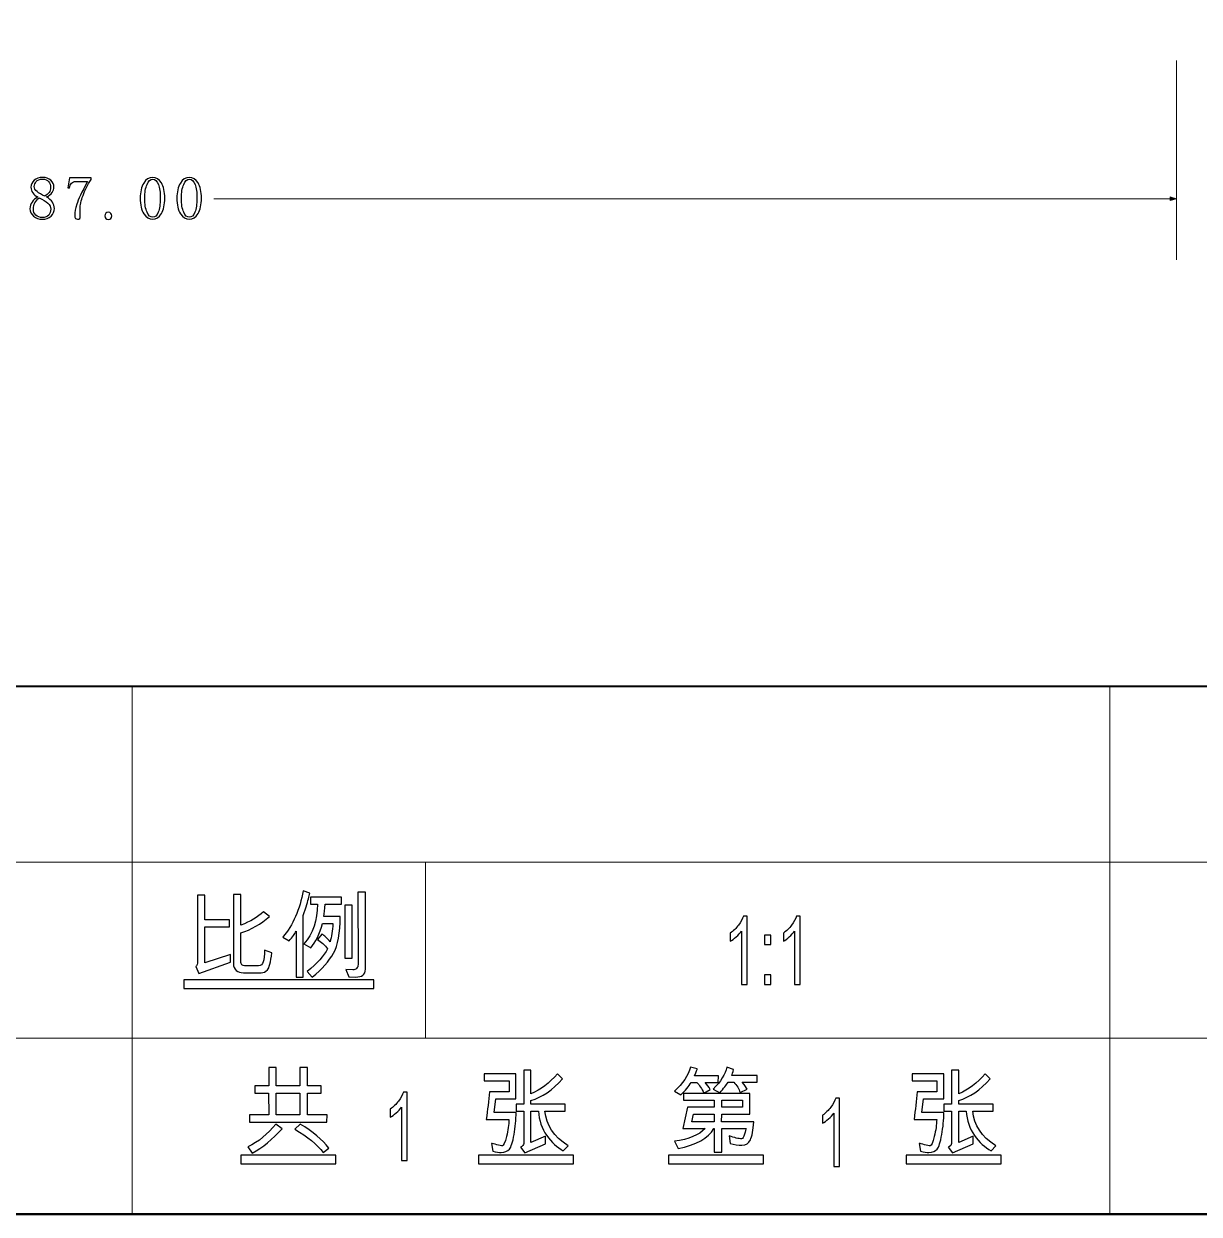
# Model space of a CAD drawing. Header units: millimetres. Extents: x -642 to 642, y -227 to 305.
# Drawn here: x 307.24 to 355.33, y -213.15 to -164.46 of the extents above; entities that cross this region are included whole.
import ezdxf

# ---------------------------------------------------------------- set-up
doc = ezdxf.new("R2010")
doc.units = ezdxf.units.MM
doc.header["$MEASUREMENT"] = 0
doc.layers.add('layer 1', color=7, linetype='Continuous')

msp = doc.modelspace()

# ---------------------------------------------------------------- hatches: boundary and pattern name
at = {"layer": 'layer 1', "true_color": 0xff0000}
h = msp.add_hatch(color=1, dxfattribs=at)
edge = h.paths.add_edge_path()
edge.add_spline(control_points=[(354.1383, -171.5417), (354.1383, -171.5417), (354.405, -171.6132), (354.405, -171.6132), (354.405, -171.6132), (354.1383, -171.6846), (354.1383, -171.6846), (354.1383, -171.6846), (354.1383, -171.5417), (354.1383, -171.5417)], knot_values=[0, 0, 0, 0, 0.3333333, 0.3333333, 0.3333333, 0.6666667, 0.6666667, 0.6666667, 1, 1, 1, 1], degree=3, periodic=1)

# ---------------------------------------------------------------- linework, layer by layer
at = {"layer": 'layer 1', "lineweight": 40}
msp.add_open_spline([(399.6741, 63.8482), (399.6741, 63.8482), (209.6741, 63.8482), (209.6741, 63.8482), (209.6741, 63.8482), (209.6741, -213.1518), (209.6741, -213.1518), (209.6741, -213.1518), (399.6741, -213.1518), (399.6741, -213.1518), (399.6741, -213.1518), (399.6741, 63.8482), (399.6741, 63.8482)], degree=3, knots=[0, 0, 0, 0, 0.25, 0.25, 0.25, 0.5, 0.5, 0.5, 0.75, 0.75, 0.75, 1, 1, 1, 1], dxfattribs=at)
at = {"layer": 'layer 1', "color": 1, "lineweight": 0}
for points in [[(354.405, -165.966), (354.405, -165.966), (354.405, -174.1132), (354.405, -174.1132)], [(354.405, -171.6132), (354.405, -171.6132), (315.0168, -171.6132), (315.0168, -171.6132)]]:
    msp.add_open_spline(points, degree=3, dxfattribs=at)
at = {"layer": 'layer 1', "color": 3}
for points, knots in [([(308.4129, -171.7598), (308.465, -171.8377), (308.4909, -171.9223), (308.4909, -172.0135), (308.4909, -172.1373), (308.4454, -172.2415), (308.3542, -172.326), (308.2629, -172.4106), (308.1425, -172.4531), (307.9929, -172.4531), (307.8563, -172.4531), (307.7388, -172.4106), (307.6413, -172.326), (307.5438, -172.2415), (307.4946, -172.1435), (307.4946, -172.0331), (307.4946, -171.9223), (307.5225, -171.8281), (307.5779, -171.7498), (307.6329, -171.6719), (307.7129, -171.6035), (307.8171, -171.5448), (307.7259, -171.4994), (307.6559, -171.4423), (307.6071, -171.374), (307.5584, -171.3056), (307.5338, -171.229), (307.5338, -171.1444), (307.5338, -171.0335), (307.5763, -170.9394), (307.6609, -170.861), (307.7454, -170.7831), (307.8625, -170.744), (308.0125, -170.744), (308.1492, -170.744), (308.2596, -170.7831), (308.3442, -170.861), (308.4292, -170.9394), (308.4713, -171.0335), (308.4713, -171.1444), (308.4713, -171.2227), (308.4471, -171.2956), (308.3979, -171.364), (308.3492, -171.4323), (308.2729, -171.4927), (308.1688, -171.5448), (308.2792, -171.6098), (308.3609, -171.6815), (308.4129, -171.7598)], [0, 0, 0, 0, 0.0625, 0.0625, 0.0625, 0.125, 0.125, 0.125, 0.1875, 0.1875, 0.1875, 0.25, 0.25, 0.25, 0.3125, 0.3125, 0.3125, 0.375, 0.375, 0.375, 0.4375, 0.4375, 0.4375, 0.5, 0.5, 0.5, 0.5625, 0.5625, 0.5625, 0.625, 0.625, 0.625, 0.6875, 0.6875, 0.6875, 0.75, 0.75, 0.75, 0.8125, 0.8125, 0.8125, 0.875, 0.875, 0.875, 0.9375, 0.9375, 0.9375, 1, 1, 1, 1]), ([(308.2759, -171.3594), (308.315, -171.3006), (308.3346, -171.2323), (308.3346, -171.154), (308.3346, -171.0631), (308.3088, -170.9831), (308.2567, -170.9148), (308.2046, -170.8465), (308.1229, -170.8123), (308.0125, -170.8123), (307.8888, -170.8123), (307.8009, -170.8448), (307.7488, -170.9102), (307.6967, -170.9752), (307.6704, -171.0435), (307.6704, -171.1152), (307.6704, -171.1869), (307.7079, -171.2569), (307.7829, -171.3252), (307.8575, -171.3935), (307.9634, -171.4535), (308.1004, -171.5056), (308.1784, -171.4665), (308.2371, -171.4177), (308.2759, -171.3594)], [0, 0, 0, 0, 0.125, 0.125, 0.125, 0.25, 0.25, 0.25, 0.375, 0.375, 0.375, 0.5, 0.5, 0.5, 0.625, 0.625, 0.625, 0.75, 0.75, 0.75, 0.875, 0.875, 0.875, 1, 1, 1, 1]), ([(309.9909, -170.7635), (309.9909, -170.7635), (309.9909, -170.8319), (309.9909, -170.8319), (309.8542, -171.0531), (309.745, -171.2698), (309.6638, -171.4815), (309.5825, -171.6927), (309.5417, -171.8769), (309.5417, -172.0331), (309.5417, -172.059), (309.5434, -172.0965), (309.5467, -172.1452), (309.5496, -172.1944), (309.5513, -172.251), (309.5513, -172.3165), (309.5513, -172.3685), (309.5434, -172.404), (309.5271, -172.4235), (309.5109, -172.4431), (309.4829, -172.4531), (309.4442, -172.4531), (309.4113, -172.4531), (309.3838, -172.4415), (309.3609, -172.419), (309.3384, -172.396), (309.3267, -172.3552), (309.3267, -172.2969), (309.3267, -172.1731), (309.3546, -172.0202), (309.4096, -171.8377), (309.465, -171.6556), (309.6134, -171.346), (309.8542, -170.9102), (309.8542, -170.9102), (309.3659, -170.9102), (309.3659, -170.9102), (309.2942, -170.9102), (309.2371, -170.9327), (309.195, -170.9785), (309.1525, -171.024), (309.1217, -171.0923), (309.1021, -171.1835), (309.1021, -171.1835), (309.0438, -171.1735), (309.0438, -171.1735), (309.0438, -171.1735), (309.1121, -170.7635), (309.1121, -170.7635), (309.1121, -170.7635), (309.9909, -170.7635), (309.9909, -170.7635)], [0, 0, 0, 0, 0.0588235, 0.0588235, 0.0588235, 0.1176471, 0.1176471, 0.1176471, 0.1764706, 0.1764706, 0.1764706, 0.2352941, 0.2352941, 0.2352941, 0.2941176, 0.2941176, 0.2941176, 0.3529412, 0.3529412, 0.3529412, 0.4117647, 0.4117647, 0.4117647, 0.4705882, 0.4705882, 0.4705882, 0.5294118, 0.5294118, 0.5294118, 0.5882353, 0.5882353, 0.5882353, 0.6470588, 0.6470588, 0.6470588, 0.7058824, 0.7058824, 0.7058824, 0.7647059, 0.7647059, 0.7647059, 0.8235294, 0.8235294, 0.8235294, 0.8823529, 0.8823529, 0.8823529, 0.9411765, 0.9411765, 0.9411765, 1, 1, 1, 1]), ([(312.8688, -172.2235), (312.7742, -172.3765), (312.6554, -172.4531), (312.5125, -172.4531), (312.3692, -172.4531), (312.2488, -172.3781), (312.1509, -172.2285), (312.0534, -172.0785), (312.0046, -171.8669), (312.0046, -171.5935), (312.0046, -171.3398), (312.0517, -171.1348), (312.1463, -170.9785), (312.2404, -170.8223), (312.3625, -170.744), (312.5125, -170.744), (312.6554, -170.744), (312.7742, -170.819), (312.8688, -170.9685), (312.9634, -171.1185), (313.0104, -171.3269), (313.0104, -171.5935), (313.0104, -171.8606), (312.9634, -172.0706), (312.8688, -172.2235)], [0, 0, 0, 0, 0.125, 0.125, 0.125, 0.25, 0.25, 0.25, 0.375, 0.375, 0.375, 0.5, 0.5, 0.5, 0.625, 0.625, 0.625, 0.75, 0.75, 0.75, 0.875, 0.875, 0.875, 1, 1, 1, 1]), ([(312.7467, -171.0323), (312.6946, -170.8923), (312.6167, -170.8223), (312.5125, -170.8223), (312.4213, -170.8223), (312.3446, -170.8923), (312.2829, -171.0323), (312.2209, -171.1719), (312.19, -171.3594), (312.19, -171.5935), (312.19, -171.841), (312.2209, -172.0331), (312.2829, -172.1698), (312.3446, -172.3065), (312.4213, -172.3748), (312.5125, -172.3748), (312.61, -172.3748), (312.6867, -172.3065), (312.7417, -172.1698), (312.7971, -172.0331), (312.825, -171.841), (312.825, -171.5935), (312.825, -171.3594), (312.7988, -171.1719), (312.7467, -171.0323)], [0, 0, 0, 0, 0.125, 0.125, 0.125, 0.25, 0.25, 0.25, 0.375, 0.375, 0.375, 0.5, 0.5, 0.5, 0.625, 0.625, 0.625, 0.75, 0.75, 0.75, 0.875, 0.875, 0.875, 1, 1, 1, 1]), ([(314.3688, -172.2235), (314.2742, -172.3765), (314.1554, -172.4531), (314.0125, -172.4531), (313.8692, -172.4531), (313.7488, -172.3781), (313.6509, -172.2285), (313.5534, -172.0785), (313.5046, -171.8669), (313.5046, -171.5935), (313.5046, -171.3398), (313.5517, -171.1348), (313.6463, -170.9785), (313.7404, -170.8223), (313.8625, -170.744), (314.0125, -170.744), (314.1554, -170.744), (314.2742, -170.819), (314.3688, -170.9685), (314.4634, -171.1185), (314.5104, -171.3269), (314.5104, -171.5935), (314.5104, -171.8606), (314.4634, -172.0706), (314.3688, -172.2235)], [0, 0, 0, 0, 0.125, 0.125, 0.125, 0.25, 0.25, 0.25, 0.375, 0.375, 0.375, 0.5, 0.5, 0.5, 0.625, 0.625, 0.625, 0.75, 0.75, 0.75, 0.875, 0.875, 0.875, 1, 1, 1, 1]), ([(314.2467, -171.0323), (314.1946, -170.8923), (314.1167, -170.8223), (314.0125, -170.8223), (313.9213, -170.8223), (313.8446, -170.8923), (313.7829, -171.0323), (313.7209, -171.1719), (313.69, -171.3594), (313.69, -171.5935), (313.69, -171.841), (313.7209, -172.0331), (313.7829, -172.1698), (313.8446, -172.3065), (313.9213, -172.3748), (314.0125, -172.3748), (314.11, -172.3748), (314.1867, -172.3065), (314.2417, -172.1698), (314.2971, -172.0331), (314.325, -171.841), (314.325, -171.5935), (314.325, -171.3594), (314.2988, -171.1719), (314.2467, -171.0323)], [0, 0, 0, 0, 0.125, 0.125, 0.125, 0.25, 0.25, 0.25, 0.375, 0.375, 0.375, 0.5, 0.5, 0.5, 0.625, 0.625, 0.625, 0.75, 0.75, 0.75, 0.875, 0.875, 0.875, 1, 1, 1, 1]), ([(307.695, -171.779), (307.6525, -171.8573), (307.6317, -171.9419), (307.6317, -172.0331), (307.6317, -172.1373), (307.6659, -172.2219), (307.7342, -172.2869), (307.8025, -172.3519), (307.8888, -172.3848), (307.9929, -172.3848), (308.1167, -172.3848), (308.2059, -172.3519), (308.2613, -172.2869), (308.3167, -172.2219), (308.3442, -172.1406), (308.3442, -172.0427), (308.3442, -171.9581), (308.3054, -171.8769), (308.2271, -171.7985), (308.1492, -171.7206), (308.0317, -171.649), (307.8754, -171.584), (307.7975, -171.636), (307.7371, -171.701), (307.695, -171.779)], [0, 0, 0, 0, 0.125, 0.125, 0.125, 0.25, 0.25, 0.25, 0.375, 0.375, 0.375, 0.5, 0.5, 0.5, 0.625, 0.625, 0.625, 0.75, 0.75, 0.75, 0.875, 0.875, 0.875, 1, 1, 1, 1]), ([(310.8025, -172.4235), (310.7729, -172.4498), (310.7388, -172.4627), (310.7, -172.4627), (310.6609, -172.4627), (310.6267, -172.4498), (310.5971, -172.4235), (310.5679, -172.3977), (310.5534, -172.3619), (310.5534, -172.3165), (310.5534, -172.2706), (310.5679, -172.2348), (310.5971, -172.209), (310.6267, -172.1827), (310.6609, -172.1698), (310.7, -172.1698), (310.7388, -172.1698), (310.7729, -172.1844), (310.8025, -172.2135), (310.8317, -172.2431), (310.8463, -172.2773), (310.8463, -172.3165), (310.8463, -172.3619), (310.8317, -172.3977), (310.8025, -172.4235)], [0, 0, 0, 0, 0.125, 0.125, 0.125, 0.25, 0.25, 0.25, 0.375, 0.375, 0.375, 0.5, 0.5, 0.5, 0.625, 0.625, 0.625, 0.75, 0.75, 0.75, 0.875, 0.875, 0.875, 1, 1, 1, 1])]:
    msp.add_open_spline(points, degree=3, knots=knots, dxfattribs=at)
at = {"layer": 'layer 1', "color": 1, "lineweight": 0}
msp.add_open_spline([(354.1383, -171.5417), (354.1383, -171.5417), (354.405, -171.6132), (354.405, -171.6132), (354.405, -171.6132), (354.1383, -171.6846), (354.1383, -171.6846), (354.1383, -171.6846), (354.1383, -171.5417), (354.1383, -171.5417)], degree=3, knots=[0, 0, 0, 0, 0.3333333, 0.3333333, 0.3333333, 0.6666667, 0.6666667, 0.6666667, 1, 1, 1, 1], dxfattribs=at)
at = {"layer": 'layer 1', "lineweight": 40}
for points in [[(255.6741, -191.5518), (255.6741, -191.5518), (399.6741, -191.5518), (399.6741, -191.5518)], [(255.6741, -213.1518), (255.6741, -213.1518), (399.6741, -213.1518), (399.6741, -213.1518)]]:
    msp.add_open_spline(points, degree=3, dxfattribs=at)
at = {"layer": 'layer 1', "lineweight": 9}
for points in [[(311.6741, -191.5518), (311.6741, -191.5518), (311.6741, -213.1518), (311.6741, -213.1518)], [(351.6741, -191.5518), (351.6741, -191.5518), (351.6741, -213.1518), (351.6741, -213.1518)], [(255.6741, -198.7518), (255.6741, -198.7518), (399.6741, -198.7518), (399.6741, -198.7518)], [(323.6741, -198.7518), (323.6741, -198.7518), (323.6741, -205.9518), (323.6741, -205.9518)], [(255.6741, -205.9518), (255.6741, -205.9518), (399.6741, -205.9518), (399.6741, -205.9518)]]:
    msp.add_open_spline(points, degree=3, dxfattribs=at)
at = {"layer": 'layer 1'}
for points, knots in [([(315.6953, -202.8447), (315.6953, -202.8447), (314.4003, -203.3075), (314.4003, -203.3075), (314.4003, -203.3075), (314.283, -203.0249), (314.283, -203.0249), (314.3245, -202.9808), (314.3452, -202.9089), (314.3452, -202.8103), (314.3452, -202.8103), (314.3452, -200.0965), (314.3452, -200.0965), (314.3452, -200.0965), (314.6531, -200.0965), (314.6531, -200.0965), (314.6531, -200.0965), (314.6531, -201.1148), (314.6531, -201.1148), (314.6531, -201.1148), (315.6629, -201.1148), (315.6629, -201.1148), (315.6629, -201.1148), (315.6629, -201.3993), (315.6629, -201.3993), (315.6629, -201.3993), (314.6531, -201.3993), (314.6531, -201.3993), (314.6531, -201.3993), (314.6531, -202.8765), (314.6531, -202.8765), (314.6531, -202.8765), (315.6953, -202.5349), (315.6953, -202.5349), (315.6953, -202.5349), (315.6953, -202.8447), (315.6953, -202.8447)], [0, 0, 0, 0, 0.0833333, 0.0833333, 0.0833333, 0.1666667, 0.1666667, 0.1666667, 0.25, 0.25, 0.25, 0.3333333, 0.3333333, 0.3333333, 0.4166667, 0.4166667, 0.4166667, 0.5, 0.5, 0.5, 0.5833333, 0.5833333, 0.5833333, 0.6666667, 0.6666667, 0.6666667, 0.75, 0.75, 0.75, 0.8333333, 0.8333333, 0.8333333, 0.9166667, 0.9166667, 0.9166667, 1, 1, 1, 1]), ([(317.3857, -202.461), (317.3422, -202.8453), (317.2833, -203.078), (317.2081, -203.1578), (317.1329, -203.2375), (317.0454, -203.2777), (316.9469, -203.2777), (316.9469, -203.2777), (316.2235, -203.2777), (316.2235, -203.2777), (316.1056, -203.2777), (316.009, -203.244), (315.9332, -203.1778), (315.8567, -203.1111), (315.8191, -203.0275), (315.8191, -202.9257), (315.8191, -202.9257), (315.8191, -200.0797), (315.8191, -200.0797), (315.8191, -200.0797), (316.1263, -200.0797), (316.1263, -200.0797), (316.1263, -200.0797), (316.1263, -201.3293), (316.1263, -201.3293), (316.5074, -201.1809), (316.8147, -200.9994), (317.0473, -200.7842), (317.0473, -200.7842), (317.2885, -200.9702), (317.2885, -200.9702), (316.9417, -201.2878), (316.5541, -201.5127), (316.1263, -201.6443), (316.1263, -201.6443), (316.1263, -202.8499), (316.1263, -202.8499), (316.1263, -202.8868), (316.1393, -202.9199), (316.1652, -202.949), (316.1911, -202.9782), (316.2255, -202.9925), (316.267, -202.9925), (316.267, -202.9925), (316.8386, -202.9925), (316.8386, -202.9925), (316.9372, -202.9925), (317.0046, -202.9393), (317.0402, -202.8324), (317.0752, -202.7248), (317.0914, -202.5647), (317.0875, -202.3508), (317.0875, -202.3508), (317.3857, -202.461), (317.3857, -202.461)], [0, 0, 0, 0, 0.0555556, 0.0555556, 0.0555556, 0.1111111, 0.1111111, 0.1111111, 0.1666667, 0.1666667, 0.1666667, 0.2222222, 0.2222222, 0.2222222, 0.2777778, 0.2777778, 0.2777778, 0.3333333, 0.3333333, 0.3333333, 0.3888889, 0.3888889, 0.3888889, 0.4444444, 0.4444444, 0.4444444, 0.5, 0.5, 0.5, 0.5555556, 0.5555556, 0.5555556, 0.6111111, 0.6111111, 0.6111111, 0.6666667, 0.6666667, 0.6666667, 0.7222222, 0.7222222, 0.7222222, 0.7777778, 0.7777778, 0.7777778, 0.8333333, 0.8333333, 0.8333333, 0.8888889, 0.8888889, 0.8888889, 0.9444444, 0.9444444, 0.9444444, 1, 1, 1, 1]), ([(318.9386, -200.0227), (318.916, -200.1445), (318.8667, -200.3286), (318.7909, -200.5755), (318.7909, -200.5755), (318.6768, -200.9398), (318.6768, -200.9398), (318.6768, -200.9398), (318.6768, -203.4559), (318.6768, -203.4559), (318.6768, -203.4559), (318.3825, -203.4559), (318.3825, -203.4559), (318.3825, -203.4559), (318.3825, -201.5815), (318.3825, -201.5815), (318.332, -201.6865), (318.2354, -201.818), (318.0935, -201.9749), (318.0935, -201.9749), (317.8335, -201.8265), (317.8335, -201.8265), (318.2561, -201.319), (318.5348, -200.6844), (318.669, -199.9241), (318.669, -199.9241), (318.9386, -200.0227), (318.9386, -200.0227)], [0, 0, 0, 0, 0.1111111, 0.1111111, 0.1111111, 0.2222222, 0.2222222, 0.2222222, 0.3333333, 0.3333333, 0.3333333, 0.4444444, 0.4444444, 0.4444444, 0.5555556, 0.5555556, 0.5555556, 0.6666667, 0.6666667, 0.6666667, 0.7777778, 0.7777778, 0.7777778, 0.8888889, 0.8888889, 0.8888889, 1, 1, 1, 1]), ([(321.2175, -203.1292), (321.2175, -203.3483), (321.0801, -203.4559), (320.8053, -203.452), (320.8053, -203.452), (320.5435, -203.4481), (320.5435, -203.4481), (320.5435, -203.4481), (320.4158, -203.137), (320.4158, -203.137), (320.4158, -203.137), (320.699, -203.1519), (320.699, -203.1519), (320.7586, -203.1571), (320.8098, -203.1396), (320.8526, -203.0988), (320.8961, -203.0586), (320.9174, -203.0067), (320.9174, -202.9432), (320.9174, -202.9432), (320.9097, -199.9753), (320.9097, -199.9753), (320.9097, -199.9753), (321.2175, -199.9753), (321.2175, -199.9753), (321.2175, -199.9753), (321.2175, -203.1292), (321.2175, -203.1292)], [0, 0, 0, 0, 0.1111111, 0.1111111, 0.1111111, 0.2222222, 0.2222222, 0.2222222, 0.3333333, 0.3333333, 0.3333333, 0.4444444, 0.4444444, 0.4444444, 0.5555556, 0.5555556, 0.5555556, 0.6666667, 0.6666667, 0.6666667, 0.7777778, 0.7777778, 0.7777778, 0.8888889, 0.8888889, 0.8888889, 1, 1, 1, 1]), ([(320.2453, -200.4725), (320.2453, -200.4725), (319.5673, -200.4725), (319.5673, -200.4725), (319.5498, -200.6792), (319.533, -200.8452), (319.5181, -200.9702), (319.5181, -200.9702), (320.1902, -200.9702), (320.1902, -200.9702), (320.1876, -201.6527), (320.0949, -202.1564), (319.9122, -202.4817), (319.7287, -202.8071), (319.4397, -203.1305), (319.043, -203.452), (319.043, -203.452), (318.8323, -203.2258), (318.8323, -203.2258), (319.2504, -202.8933), (319.5278, -202.5822), (319.6659, -202.2938), (319.5557, -202.1408), (319.4176, -202.0157), (319.2523, -201.9198), (319.2523, -201.9198), (319.4325, -201.6936), (319.4325, -201.6936), (319.5388, -201.7532), (319.6529, -201.8569), (319.7741, -202.0053), (319.8286, -201.8154), (319.8674, -201.5652), (319.8901, -201.2548), (319.8901, -201.2548), (319.463, -201.2548), (319.463, -201.2548), (319.3437, -201.6929), (319.183, -202.0274), (318.9808, -202.2575), (318.9808, -202.2575), (318.7014, -202.098), (318.7014, -202.098), (319.0722, -201.6767), (319.2575, -201.1349), (319.2575, -200.4725), (319.2575, -200.4725), (318.973, -200.4725), (318.973, -200.4725), (318.973, -200.4725), (318.973, -200.1899), (318.973, -200.1899), (318.973, -200.1899), (320.2453, -200.1899), (320.2453, -200.1899), (320.2453, -200.1899), (320.2453, -200.4725), (320.2453, -200.4725)], [0, 0, 0, 0, 0.0526316, 0.0526316, 0.0526316, 0.1052632, 0.1052632, 0.1052632, 0.1578947, 0.1578947, 0.1578947, 0.2105263, 0.2105263, 0.2105263, 0.2631579, 0.2631579, 0.2631579, 0.3157895, 0.3157895, 0.3157895, 0.3684211, 0.3684211, 0.3684211, 0.4210526, 0.4210526, 0.4210526, 0.4736842, 0.4736842, 0.4736842, 0.5263158, 0.5263158, 0.5263158, 0.5789474, 0.5789474, 0.5789474, 0.6315789, 0.6315789, 0.6315789, 0.6842105, 0.6842105, 0.6842105, 0.7368421, 0.7368421, 0.7368421, 0.7894737, 0.7894737, 0.7894737, 0.8421053, 0.8421053, 0.8421053, 0.8947368, 0.8947368, 0.8947368, 0.9473684, 0.9473684, 0.9473684, 1, 1, 1, 1]), ([(320.6763, -202.6814), (320.6763, -202.6814), (320.3801, -202.6814), (320.3801, -202.6814), (320.3801, -202.6814), (320.3801, -200.5127), (320.3801, -200.5127), (320.3801, -200.5127), (320.6763, -200.5127), (320.6763, -200.5127), (320.6763, -200.5127), (320.6763, -202.6814), (320.6763, -202.6814)], [0, 0, 0, 0, 0.25, 0.25, 0.25, 0.5, 0.5, 0.5, 0.75, 0.75, 0.75, 1, 1, 1, 1]), ([(336.8322, -203.7518), (336.8322, -203.7518), (336.6029, -203.7518), (336.6029, -203.7518), (336.6029, -203.7518), (336.6029, -201.5727), (336.6029, -201.5727), (336.5478, -201.6518), (336.4753, -201.7302), (336.3858, -201.8086), (336.2964, -201.8871), (336.2156, -201.9461), (336.1444, -201.9849), (336.1444, -201.9849), (336.1444, -201.6544), (336.1444, -201.6544), (336.2725, -201.5649), (336.3845, -201.4561), (336.4805, -201.3277), (336.5764, -201.2), (336.6446, -201.0762), (336.6846, -200.9557), (336.6846, -200.9557), (336.8322, -200.9557), (336.8322, -200.9557), (336.8322, -200.9557), (336.8322, -203.7518), (336.8322, -203.7518)], [0, 0, 0, 0, 0.1111111, 0.1111111, 0.1111111, 0.2222222, 0.2222222, 0.2222222, 0.3333333, 0.3333333, 0.3333333, 0.4444444, 0.4444444, 0.4444444, 0.5555556, 0.5555556, 0.5555556, 0.6666667, 0.6666667, 0.6666667, 0.7777778, 0.7777778, 0.7777778, 0.8888889, 0.8888889, 0.8888889, 1, 1, 1, 1]), ([(339.0053, -203.7518), (339.0053, -203.7518), (338.776, -203.7518), (338.776, -203.7518), (338.776, -203.7518), (338.776, -201.5727), (338.776, -201.5727), (338.7208, -201.6518), (338.6483, -201.7302), (338.5589, -201.8086), (338.4695, -201.8871), (338.3887, -201.9461), (338.3174, -201.9849), (338.3174, -201.9849), (338.3174, -201.6544), (338.3174, -201.6544), (338.4455, -201.5649), (338.5576, -201.4561), (338.6536, -201.3277), (338.7495, -201.2), (338.8177, -201.0762), (338.8577, -200.9557), (338.8577, -200.9557), (339.0053, -200.9557), (339.0053, -200.9557), (339.0053, -200.9557), (339.0053, -203.7518), (339.0053, -203.7518)], [0, 0, 0, 0, 0.1111111, 0.1111111, 0.1111111, 0.2222222, 0.2222222, 0.2222222, 0.3333333, 0.3333333, 0.3333333, 0.4444444, 0.4444444, 0.4444444, 0.5555556, 0.5555556, 0.5555556, 0.6666667, 0.6666667, 0.6666667, 0.7777778, 0.7777778, 0.7777778, 0.8888889, 0.8888889, 0.8888889, 1, 1, 1, 1]), ([(337.5466, -202.1224), (337.5466, -202.1224), (337.5466, -201.7335), (337.5466, -201.7335), (337.5466, -201.7335), (337.8072, -201.7335), (337.8072, -201.7335), (337.8072, -201.7335), (337.8072, -202.1224), (337.8072, -202.1224), (337.8072, -202.1224), (337.5466, -202.1224), (337.5466, -202.1224)], [0, 0, 0, 0, 0.25, 0.25, 0.25, 0.5, 0.5, 0.5, 0.75, 0.75, 0.75, 1, 1, 1, 1]), ([(337.5466, -203.7518), (337.5466, -203.7518), (337.5466, -203.3629), (337.5466, -203.3629), (337.5466, -203.3629), (337.8072, -203.3629), (337.8072, -203.3629), (337.8072, -203.3629), (337.8072, -203.7518), (337.8072, -203.7518), (337.8072, -203.7518), (337.5466, -203.7518), (337.5466, -203.7518)], [0, 0, 0, 0, 0.25, 0.25, 0.25, 0.5, 0.5, 0.5, 0.75, 0.75, 0.75, 1, 1, 1, 1]), ([(313.7852, -203.5644), (313.7852, -203.5644), (321.563, -203.5644), (321.563, -203.5644), (321.563, -203.5644), (321.563, -203.9179), (321.563, -203.9179), (321.563, -203.9179), (313.7852, -203.9179), (313.7852, -203.9179), (313.7852, -203.9179), (313.7852, -203.5644), (313.7852, -203.5644)], [0, 0, 0, 0, 0.25, 0.25, 0.25, 0.5, 0.5, 0.5, 0.75, 0.75, 0.75, 1, 1, 1, 1]), ([(319.6501, -209.0887), (319.6501, -209.0887), (319.641, -209.3849), (319.641, -209.3849), (319.641, -209.3849), (316.4715, -209.3849), (316.4715, -209.3849), (316.4715, -209.3849), (316.4715, -209.0887), (316.4715, -209.0887), (316.4715, -209.0887), (317.2655, -209.0887), (317.2655, -209.0887), (317.2655, -209.0887), (317.2577, -208.1981), (317.2577, -208.1981), (317.2577, -208.1981), (316.6977, -208.1981), (316.6977, -208.1981), (316.6977, -208.1981), (316.6977, -207.9019), (316.6977, -207.9019), (316.6977, -207.9019), (317.2727, -207.9019), (317.2727, -207.9019), (317.2727, -207.9019), (317.2727, -207.1553), (317.2727, -207.1553), (317.2727, -207.1553), (317.5689, -207.1553), (317.5689, -207.1553), (317.5689, -207.1553), (317.5689, -207.9019), (317.5689, -207.9019), (317.5689, -207.9019), (318.5411, -207.9019), (318.5411, -207.9019), (318.5411, -207.9019), (318.5411, -207.1553), (318.5411, -207.1553), (318.5411, -207.1553), (318.849, -207.1553), (318.849, -207.1553), (318.849, -207.1553), (318.849, -207.9019), (318.849, -207.9019), (318.849, -207.9019), (319.4128, -207.9019), (319.4128, -207.9019), (319.4128, -207.9019), (319.4128, -208.1981), (319.4128, -208.1981), (319.4128, -208.1981), (318.849, -208.1981), (318.849, -208.1981), (318.849, -208.1981), (318.849, -209.0887), (318.849, -209.0887), (318.849, -209.0887), (319.6501, -209.0887), (319.6501, -209.0887)], [0, 0, 0, 0, 0.05, 0.05, 0.05, 0.1, 0.1, 0.1, 0.15, 0.15, 0.15, 0.2, 0.2, 0.2, 0.25, 0.25, 0.25, 0.3, 0.3, 0.3, 0.35, 0.35, 0.35, 0.4, 0.4, 0.4, 0.45, 0.45, 0.45, 0.5, 0.5, 0.5, 0.55, 0.55, 0.55, 0.6, 0.6, 0.6, 0.65, 0.65, 0.65, 0.7, 0.7, 0.7, 0.75, 0.75, 0.75, 0.8, 0.8, 0.8, 0.85, 0.85, 0.85, 0.9, 0.9, 0.9, 0.95, 0.95, 0.95, 1, 1, 1, 1]), ([(327.3807, -208.9915), (327.3794, -209.2877), (327.3522, -209.5897), (327.2984, -209.8963), (327.2446, -210.2035), (327.1804, -210.4018), (327.1065, -210.4919), (327.032, -210.5814), (326.9205, -210.6267), (326.7714, -210.6267), (326.6852, -210.6267), (326.5705, -210.6099), (326.4273, -210.5775), (326.4273, -210.5775), (326.3702, -210.2547), (326.3702, -210.2547), (326.4163, -210.2631), (326.4901, -210.2819), (326.5926, -210.3104), (326.695, -210.339), (326.7727, -210.3532), (326.8246, -210.3532), (326.8687, -210.3532), (326.9238, -210.2275), (326.9892, -209.9754), (327.0553, -209.7232), (327.0884, -209.4899), (327.0884, -209.2747), (327.0884, -209.2747), (326.1635, -209.2747), (326.1635, -209.2747), (326.2153, -208.8845), (326.2575, -208.5073), (326.2886, -208.143), (326.2886, -208.143), (327.0981, -208.143), (327.0981, -208.143), (327.0981, -208.143), (327.0981, -207.6926), (327.0981, -207.6926), (327.0981, -207.6926), (326.0818, -207.6926), (326.0818, -207.6926), (326.0818, -207.6926), (326.0818, -207.408), (326.0818, -207.408), (326.0818, -207.408), (327.3768, -207.408), (327.3768, -207.408), (327.3768, -207.408), (327.3768, -208.4276), (327.3768, -208.4276), (327.3768, -208.4276), (326.553, -208.4276), (326.553, -208.4276), (326.553, -208.4276), (326.4863, -208.9915), (326.4863, -208.9915), (326.4863, -208.9915), (327.3807, -208.9915), (327.3807, -208.9915)], [0, 0, 0, 0, 0.05, 0.05, 0.05, 0.1, 0.1, 0.1, 0.15, 0.15, 0.15, 0.2, 0.2, 0.2, 0.25, 0.25, 0.25, 0.3, 0.3, 0.3, 0.35, 0.35, 0.35, 0.4, 0.4, 0.4, 0.45, 0.45, 0.45, 0.5, 0.5, 0.5, 0.55, 0.55, 0.55, 0.6, 0.6, 0.6, 0.65, 0.65, 0.65, 0.7, 0.7, 0.7, 0.75, 0.75, 0.75, 0.8, 0.8, 0.8, 0.85, 0.85, 0.85, 0.9, 0.9, 0.9, 0.95, 0.95, 0.95, 1, 1, 1, 1]), ([(329.5073, -210.3532), (329.5073, -210.3532), (329.3135, -210.5619), (329.3135, -210.5619), (329.0607, -210.4226), (328.8345, -210.2132), (328.6349, -209.9326), (328.4352, -209.6519), (328.3218, -209.3214), (328.2939, -208.9403), (328.2939, -208.9403), (327.9919, -208.9403), (327.9919, -208.9403), (327.9919, -208.9403), (327.9919, -210.2204), (327.9919, -210.2204), (327.9919, -210.2204), (328.5824, -209.9604), (328.5824, -209.9604), (328.5824, -209.9604), (328.5824, -210.2677), (328.5824, -210.2677), (328.5824, -210.2677), (327.7339, -210.6365), (327.7339, -210.6365), (327.7339, -210.6365), (327.5589, -210.4142), (327.5589, -210.4142), (327.6503, -210.3772), (327.6957, -210.326), (327.6957, -210.2599), (327.6957, -210.2599), (327.6957, -208.9403), (327.6957, -208.9403), (327.6957, -208.9403), (327.3807, -208.9403), (327.3807, -208.9403), (327.3807, -208.9403), (327.3807, -208.6577), (327.3807, -208.6577), (327.3807, -208.6577), (327.6957, -208.6577), (327.6957, -208.6577), (327.6957, -208.6577), (327.6957, -207.2564), (327.6957, -207.2564), (327.6957, -207.2564), (327.9919, -207.2564), (327.9919, -207.2564), (327.9919, -207.2564), (327.9919, -208.2247), (327.9919, -208.2247), (328.3873, -208.0562), (328.747, -207.7853), (329.0724, -207.4119), (329.0724, -207.4119), (329.2817, -207.6187), (329.2817, -207.6187), (328.8702, -208.0743), (328.4404, -208.3686), (327.9919, -208.5021), (327.9919, -208.5021), (327.9919, -208.6577), (327.9919, -208.6577), (327.9919, -208.6577), (329.3952, -208.6577), (329.3952, -208.6577), (329.3952, -208.6577), (329.3952, -208.9403), (329.3952, -208.9403), (329.3952, -208.9403), (328.5636, -208.9403), (328.5636, -208.9403), (328.6096, -209.5003), (328.9239, -209.9708), (329.5073, -210.3532)], [0, 0, 0, 0, 0.04, 0.04, 0.04, 0.08, 0.08, 0.08, 0.12, 0.12, 0.12, 0.16, 0.16, 0.16, 0.2, 0.2, 0.2, 0.24, 0.24, 0.24, 0.28, 0.28, 0.28, 0.32, 0.32, 0.32, 0.36, 0.36, 0.36, 0.4, 0.4, 0.4, 0.44, 0.44, 0.44, 0.48, 0.48, 0.48, 0.52, 0.52, 0.52, 0.56, 0.56, 0.56, 0.6, 0.6, 0.6, 0.64, 0.64, 0.64, 0.68, 0.68, 0.68, 0.72, 0.72, 0.72, 0.76, 0.76, 0.76, 0.8, 0.8, 0.8, 0.84, 0.84, 0.84, 0.88, 0.88, 0.88, 0.92, 0.92, 0.92, 0.96, 0.96, 0.96, 1, 1, 1, 1]), ([(335.6564, -207.4858), (335.6564, -207.4858), (335.6525, -207.7632), (335.6525, -207.7632), (335.6525, -207.7632), (335.1204, -207.7632), (335.1204, -207.7632), (335.1988, -207.852), (335.2675, -207.9486), (335.3258, -208.0536), (335.3258, -208.0536), (335.0653, -208.202), (335.0653, -208.202), (334.9797, -208.0179), (334.8831, -207.8721), (334.7768, -207.7632), (334.7768, -207.7632), (334.5474, -207.7632), (334.5474, -207.7632), (334.4495, -207.924), (334.3082, -208.0912), (334.1235, -208.2642), (334.1235, -208.2642), (333.8675, -208.1165), (333.8675, -208.1165), (334.2052, -207.8138), (334.4217, -207.4871), (334.5169, -207.1365), (334.5169, -207.1365), (334.7924, -207.2103), (334.7924, -207.2103), (334.7898, -207.2272), (334.7548, -207.3186), (334.6874, -207.4858), (334.6874, -207.4858), (335.6564, -207.4858), (335.6564, -207.4858)], [0, 0, 0, 0, 0.0833333, 0.0833333, 0.0833333, 0.1666667, 0.1666667, 0.1666667, 0.25, 0.25, 0.25, 0.3333333, 0.3333333, 0.3333333, 0.4166667, 0.4166667, 0.4166667, 0.5, 0.5, 0.5, 0.5833333, 0.5833333, 0.5833333, 0.6666667, 0.6666667, 0.6666667, 0.75, 0.75, 0.75, 0.8333333, 0.8333333, 0.8333333, 0.9166667, 0.9166667, 0.9166667, 1, 1, 1, 1]), ([(337.2437, -207.7516), (337.2437, -207.7516), (336.6318, -207.7516), (336.6318, -207.7516), (336.742, -207.8948), (336.8088, -207.9901), (336.8315, -208.0387), (336.8315, -208.0387), (336.5469, -208.1716), (336.5469, -208.1716), (336.4996, -208.0244), (336.4141, -207.8844), (336.2903, -207.7516), (336.2903, -207.7516), (336.0531, -207.7516), (336.0531, -207.7516), (335.9882, -207.863), (335.8748, -208.0095), (335.7115, -208.1903), (335.7115, -208.1903), (335.4509, -208.0348), (335.4509, -208.0348), (335.7562, -207.7256), (335.9396, -207.4262), (336.0018, -207.1365), (336.0018, -207.1365), (336.2786, -207.2337), (336.2786, -207.2337), (336.2475, -207.3614), (336.2242, -207.4417), (336.2086, -207.4748), (336.2086, -207.4748), (337.2437, -207.4748), (337.2437, -207.4748), (337.2437, -207.4748), (337.2437, -207.7516), (337.2437, -207.7516)], [0, 0, 0, 0, 0.0833333, 0.0833333, 0.0833333, 0.1666667, 0.1666667, 0.1666667, 0.25, 0.25, 0.25, 0.3333333, 0.3333333, 0.3333333, 0.4166667, 0.4166667, 0.4166667, 0.5, 0.5, 0.5, 0.5833333, 0.5833333, 0.5833333, 0.6666667, 0.6666667, 0.6666667, 0.75, 0.75, 0.75, 0.8333333, 0.8333333, 0.8333333, 0.9166667, 0.9166667, 0.9166667, 1, 1, 1, 1]), ([(344.881, -208.9915), (344.8797, -209.2877), (344.8525, -209.5897), (344.7987, -209.8963), (344.7449, -210.2035), (344.6807, -210.4018), (344.6068, -210.4919), (344.5323, -210.5814), (344.4208, -210.6267), (344.2717, -210.6267), (344.1855, -210.6267), (344.0708, -210.6099), (343.9276, -210.5775), (343.9276, -210.5775), (343.8705, -210.2547), (343.8705, -210.2547), (343.9166, -210.2631), (343.9904, -210.2819), (344.0929, -210.3104), (344.1953, -210.339), (344.273, -210.3532), (344.3249, -210.3532), (344.369, -210.3532), (344.4241, -210.2275), (344.4895, -209.9754), (344.5556, -209.7232), (344.5887, -209.4899), (344.5887, -209.2747), (344.5887, -209.2747), (343.6638, -209.2747), (343.6638, -209.2747), (343.7156, -208.8845), (343.7578, -208.5073), (343.7889, -208.143), (343.7889, -208.143), (344.5984, -208.143), (344.5984, -208.143), (344.5984, -208.143), (344.5984, -207.6926), (344.5984, -207.6926), (344.5984, -207.6926), (343.5821, -207.6926), (343.5821, -207.6926), (343.5821, -207.6926), (343.5821, -207.408), (343.5821, -207.408), (343.5821, -207.408), (344.8771, -207.408), (344.8771, -207.408), (344.8771, -207.408), (344.8771, -208.4276), (344.8771, -208.4276), (344.8771, -208.4276), (344.0533, -208.4276), (344.0533, -208.4276), (344.0533, -208.4276), (343.9866, -208.9915), (343.9866, -208.9915), (343.9866, -208.9915), (344.881, -208.9915), (344.881, -208.9915)], [0, 0, 0, 0, 0.05, 0.05, 0.05, 0.1, 0.1, 0.1, 0.15, 0.15, 0.15, 0.2, 0.2, 0.2, 0.25, 0.25, 0.25, 0.3, 0.3, 0.3, 0.35, 0.35, 0.35, 0.4, 0.4, 0.4, 0.45, 0.45, 0.45, 0.5, 0.5, 0.5, 0.55, 0.55, 0.55, 0.6, 0.6, 0.6, 0.65, 0.65, 0.65, 0.7, 0.7, 0.7, 0.75, 0.75, 0.75, 0.8, 0.8, 0.8, 0.85, 0.85, 0.85, 0.9, 0.9, 0.9, 0.95, 0.95, 0.95, 1, 1, 1, 1]), ([(347.0076, -210.3532), (347.0076, -210.3532), (346.8138, -210.5619), (346.8138, -210.5619), (346.561, -210.4226), (346.3348, -210.2132), (346.1352, -209.9326), (345.9355, -209.6519), (345.8221, -209.3214), (345.7942, -208.9403), (345.7942, -208.9403), (345.4922, -208.9403), (345.4922, -208.9403), (345.4922, -208.9403), (345.4922, -210.2204), (345.4922, -210.2204), (345.4922, -210.2204), (346.0827, -209.9604), (346.0827, -209.9604), (346.0827, -209.9604), (346.0827, -210.2677), (346.0827, -210.2677), (346.0827, -210.2677), (345.2342, -210.6365), (345.2342, -210.6365), (345.2342, -210.6365), (345.0592, -210.4142), (345.0592, -210.4142), (345.1506, -210.3772), (345.196, -210.326), (345.196, -210.2599), (345.196, -210.2599), (345.196, -208.9403), (345.196, -208.9403), (345.196, -208.9403), (344.881, -208.9403), (344.881, -208.9403), (344.881, -208.9403), (344.881, -208.6577), (344.881, -208.6577), (344.881, -208.6577), (345.196, -208.6577), (345.196, -208.6577), (345.196, -208.6577), (345.196, -207.2564), (345.196, -207.2564), (345.196, -207.2564), (345.4922, -207.2564), (345.4922, -207.2564), (345.4922, -207.2564), (345.4922, -208.2247), (345.4922, -208.2247), (345.8876, -208.0562), (346.2473, -207.7853), (346.5727, -207.4119), (346.5727, -207.4119), (346.782, -207.6187), (346.782, -207.6187), (346.3705, -208.0743), (345.9407, -208.3686), (345.4922, -208.5021), (345.4922, -208.5021), (345.4922, -208.6577), (345.4922, -208.6577), (345.4922, -208.6577), (346.8955, -208.6577), (346.8955, -208.6577), (346.8955, -208.6577), (346.8955, -208.9403), (346.8955, -208.9403), (346.8955, -208.9403), (346.0639, -208.9403), (346.0639, -208.9403), (346.1099, -209.5003), (346.4242, -209.9708), (347.0076, -210.3532)], [0, 0, 0, 0, 0.04, 0.04, 0.04, 0.08, 0.08, 0.08, 0.12, 0.12, 0.12, 0.16, 0.16, 0.16, 0.2, 0.2, 0.2, 0.24, 0.24, 0.24, 0.28, 0.28, 0.28, 0.32, 0.32, 0.32, 0.36, 0.36, 0.36, 0.4, 0.4, 0.4, 0.44, 0.44, 0.44, 0.48, 0.48, 0.48, 0.52, 0.52, 0.52, 0.56, 0.56, 0.56, 0.6, 0.6, 0.6, 0.64, 0.64, 0.64, 0.68, 0.68, 0.68, 0.72, 0.72, 0.72, 0.76, 0.76, 0.76, 0.8, 0.8, 0.8, 0.84, 0.84, 0.84, 0.88, 0.88, 0.88, 0.92, 0.92, 0.92, 0.96, 0.96, 0.96, 1, 1, 1, 1]), ([(318.5411, -209.0887), (318.5411, -209.0887), (318.5411, -208.1981), (318.5411, -208.1981), (318.5411, -208.1981), (317.5689, -208.1981), (317.5689, -208.1981), (317.5689, -208.1981), (317.5689, -209.0887), (317.5689, -209.0887), (317.5689, -209.0887), (318.5411, -209.0887), (318.5411, -209.0887)], [0, 0, 0, 0, 0.25, 0.25, 0.25, 0.5, 0.5, 0.5, 0.75, 0.75, 0.75, 1, 1, 1, 1]), ([(322.9219, -210.9518), (322.9219, -210.9518), (322.6926, -210.9518), (322.6926, -210.9518), (322.6926, -210.9518), (322.6926, -208.7727), (322.6926, -208.7727), (322.6375, -208.8518), (322.565, -208.9302), (322.4755, -209.0086), (322.3861, -209.0871), (322.3053, -209.1461), (322.234, -209.1849), (322.234, -209.1849), (322.234, -208.8544), (322.234, -208.8544), (322.3622, -208.7649), (322.4742, -208.6561), (322.5702, -208.5277), (322.6661, -208.4), (322.7343, -208.2762), (322.7743, -208.1557), (322.7743, -208.1557), (322.9219, -208.1557), (322.9219, -208.1557), (322.9219, -208.1557), (322.9219, -210.9518), (322.9219, -210.9518)], [0, 0, 0, 0, 0.1111111, 0.1111111, 0.1111111, 0.2222222, 0.2222222, 0.2222222, 0.3333333, 0.3333333, 0.3333333, 0.4444444, 0.4444444, 0.4444444, 0.5555556, 0.5555556, 0.5555556, 0.6666667, 0.6666667, 0.6666667, 0.7777778, 0.7777778, 0.7777778, 0.8888889, 0.8888889, 0.8888889, 1, 1, 1, 1]), ([(337.1031, -209.3771), (337.0791, -209.7187), (337.0344, -209.9637), (336.9682, -210.1121), (336.9021, -210.2599), (336.7868, -210.3344), (336.6208, -210.3344), (336.4776, -210.3344), (336.3156, -210.3079), (336.1347, -210.2547), (336.1347, -210.2547), (336.1004, -209.9527), (336.1004, -209.9527), (336.3181, -210.0272), (336.4867, -210.0648), (336.6053, -210.0648), (336.6539, -210.0648), (336.696, -210.0013), (336.733, -209.8755), (336.7693, -209.7498), (336.7881, -209.6753), (336.7881, -209.6526), (336.7881, -209.6526), (335.7964, -209.6526), (335.7964, -209.6526), (335.7964, -209.6526), (335.7964, -210.6209), (335.7964, -210.6209), (335.7964, -210.6209), (335.4892, -210.6209), (335.4892, -210.6209), (335.4892, -210.6209), (335.4892, -209.6487), (335.4892, -209.6487), (335.4892, -209.6487), (335.4697, -209.6487), (335.4697, -209.6487), (335.2422, -210.046), (334.7548, -210.3182), (334.0081, -210.4654), (334.0081, -210.4654), (333.8597, -210.1692), (333.8597, -210.1692), (334.4534, -210.0881), (334.8708, -209.9157), (335.1113, -209.6526), (335.1113, -209.6526), (334.2052, -209.6526), (334.2052, -209.6526), (334.2052, -209.6526), (334.3899, -208.7808), (334.3899, -208.7808), (334.3899, -208.7808), (335.4892, -208.7808), (335.4892, -208.7808), (335.4892, -208.7808), (335.4892, -208.4866), (335.4892, -208.4866), (335.4892, -208.4866), (334.2376, -208.4866), (334.2376, -208.4866), (334.2376, -208.4866), (334.2376, -208.2091), (334.2376, -208.2091), (334.2376, -208.2091), (336.9436, -208.2091), (336.9436, -208.2091), (336.9436, -208.2091), (336.9436, -209.0582), (336.9436, -209.0582), (336.9436, -209.0582), (335.7964, -209.0582), (335.7964, -209.0582), (335.7964, -209.0582), (335.7925, -209.3771), (335.7925, -209.3771), (335.7925, -209.3771), (337.1031, -209.3771), (337.1031, -209.3771)], [0, 0, 0, 0, 0.0384615, 0.0384615, 0.0384615, 0.0769231, 0.0769231, 0.0769231, 0.1153846, 0.1153846, 0.1153846, 0.1538462, 0.1538462, 0.1538462, 0.1923077, 0.1923077, 0.1923077, 0.2307692, 0.2307692, 0.2307692, 0.2692308, 0.2692308, 0.2692308, 0.3076923, 0.3076923, 0.3076923, 0.3461538, 0.3461538, 0.3461538, 0.3846154, 0.3846154, 0.3846154, 0.4230769, 0.4230769, 0.4230769, 0.4615385, 0.4615385, 0.4615385, 0.5, 0.5, 0.5, 0.5384615, 0.5384615, 0.5384615, 0.5769231, 0.5769231, 0.5769231, 0.6153846, 0.6153846, 0.6153846, 0.6538462, 0.6538462, 0.6538462, 0.6923077, 0.6923077, 0.6923077, 0.7307692, 0.7307692, 0.7307692, 0.7692308, 0.7692308, 0.7692308, 0.8076923, 0.8076923, 0.8076923, 0.8461538, 0.8461538, 0.8461538, 0.8846154, 0.8846154, 0.8846154, 0.9230769, 0.9230769, 0.9230769, 0.9615385, 0.9615385, 0.9615385, 1, 1, 1, 1]), ([(336.6474, -208.7808), (336.6474, -208.7808), (336.6474, -208.4866), (336.6474, -208.4866), (336.6474, -208.4866), (335.7964, -208.4866), (335.7964, -208.4866), (335.7964, -208.4866), (335.7964, -208.7808), (335.7964, -208.7808), (335.7964, -208.7808), (336.6474, -208.7808), (336.6474, -208.7808)], [0, 0, 0, 0, 0.25, 0.25, 0.25, 0.5, 0.5, 0.5, 0.75, 0.75, 0.75, 1, 1, 1, 1]), ([(340.6094, -211.1994), (340.6094, -211.1994), (340.3801, -211.1994), (340.3801, -211.1994), (340.3801, -211.1994), (340.3801, -209.0203), (340.3801, -209.0203), (340.325, -209.0994), (340.2525, -209.1778), (340.163, -209.2562), (340.0736, -209.3347), (339.9928, -209.3937), (339.9216, -209.4325), (339.9216, -209.4325), (339.9216, -209.102), (339.9216, -209.102), (340.0497, -209.0125), (340.1617, -208.9037), (340.2577, -208.7753), (340.3536, -208.6476), (340.4218, -208.5238), (340.4618, -208.4033), (340.4618, -208.4033), (340.6094, -208.4033), (340.6094, -208.4033), (340.6094, -208.4033), (340.6094, -211.1994), (340.6094, -211.1994)], [0, 0, 0, 0, 0.1111111, 0.1111111, 0.1111111, 0.2222222, 0.2222222, 0.2222222, 0.3333333, 0.3333333, 0.3333333, 0.4444444, 0.4444444, 0.4444444, 0.5555556, 0.5555556, 0.5555556, 0.6666667, 0.6666667, 0.6666667, 0.7777778, 0.7777778, 0.7777778, 0.8888889, 0.8888889, 0.8888889, 1, 1, 1, 1]), ([(335.4853, -209.3732), (335.4853, -209.3732), (335.4853, -209.0582), (335.4853, -209.0582), (335.4853, -209.0582), (334.6381, -209.0582), (334.6381, -209.0582), (334.6381, -209.0582), (334.5681, -209.3732), (334.5681, -209.3732), (334.5681, -209.3732), (335.4853, -209.3732), (335.4853, -209.3732)], [0, 0, 0, 0, 0.25, 0.25, 0.25, 0.5, 0.5, 0.5, 0.75, 0.75, 0.75, 1, 1, 1, 1]), ([(317.8061, -209.6565), (317.4289, -210.0907), (317.0199, -210.4219), (316.5778, -210.6514), (316.5778, -210.6514), (316.4106, -210.4025), (316.4106, -210.4025), (316.8462, -210.186), (317.2273, -209.8729), (317.554, -209.4627), (317.554, -209.4627), (317.8061, -209.6565), (317.8061, -209.6565)], [0, 0, 0, 0, 0.25, 0.25, 0.25, 0.5, 0.5, 0.5, 0.75, 0.75, 0.75, 1, 1, 1, 1]), ([(319.7149, -210.4466), (319.7149, -210.4466), (319.4906, -210.6287), (319.4906, -210.6287), (319.2314, -210.2968), (318.8457, -209.9805), (318.3343, -209.6791), (318.3343, -209.6791), (318.545, -209.4627), (318.545, -209.4627), (319.0693, -209.7777), (319.4589, -210.1056), (319.7149, -210.4466)], [0, 0, 0, 0, 0.25, 0.25, 0.25, 0.5, 0.5, 0.5, 0.75, 0.75, 0.75, 1, 1, 1, 1]), ([(316.1183, -210.7333), (316.1183, -210.7333), (320.0072, -210.7333), (320.0072, -210.7333), (320.0072, -210.7333), (320.0072, -211.0868), (320.0072, -211.0868), (320.0072, -211.0868), (316.1183, -211.0868), (316.1183, -211.0868), (316.1183, -211.0868), (316.1183, -210.7333), (316.1183, -210.7333)], [0, 0, 0, 0, 0.25, 0.25, 0.25, 0.5, 0.5, 0.5, 0.75, 0.75, 0.75, 1, 1, 1, 1]), ([(325.8407, -210.7333), (325.8407, -210.7333), (329.7296, -210.7333), (329.7296, -210.7333), (329.7296, -210.7333), (329.7296, -211.0868), (329.7296, -211.0868), (329.7296, -211.0868), (325.8407, -211.0868), (325.8407, -211.0868), (325.8407, -211.0868), (325.8407, -210.7333), (325.8407, -210.7333)], [0, 0, 0, 0, 0.25, 0.25, 0.25, 0.5, 0.5, 0.5, 0.75, 0.75, 0.75, 1, 1, 1, 1]), ([(333.6186, -210.7333), (333.6186, -210.7333), (337.5075, -210.7333), (337.5075, -210.7333), (337.5075, -210.7333), (337.5075, -211.0868), (337.5075, -211.0868), (337.5075, -211.0868), (333.6186, -211.0868), (333.6186, -211.0868), (333.6186, -211.0868), (333.6186, -210.7333), (333.6186, -210.7333)], [0, 0, 0, 0, 0.25, 0.25, 0.25, 0.5, 0.5, 0.5, 0.75, 0.75, 0.75, 1, 1, 1, 1]), ([(343.341, -210.7333), (343.341, -210.7333), (347.2299, -210.7333), (347.2299, -210.7333), (347.2299, -210.7333), (347.2299, -211.0868), (347.2299, -211.0868), (347.2299, -211.0868), (343.341, -211.0868), (343.341, -211.0868), (343.341, -211.0868), (343.341, -210.7333), (343.341, -210.7333)], [0, 0, 0, 0, 0.25, 0.25, 0.25, 0.5, 0.5, 0.5, 0.75, 0.75, 0.75, 1, 1, 1, 1])]:
    msp.add_open_spline(points, degree=3, knots=knots, dxfattribs=at)

doc.saveas('drawing.dxf')
